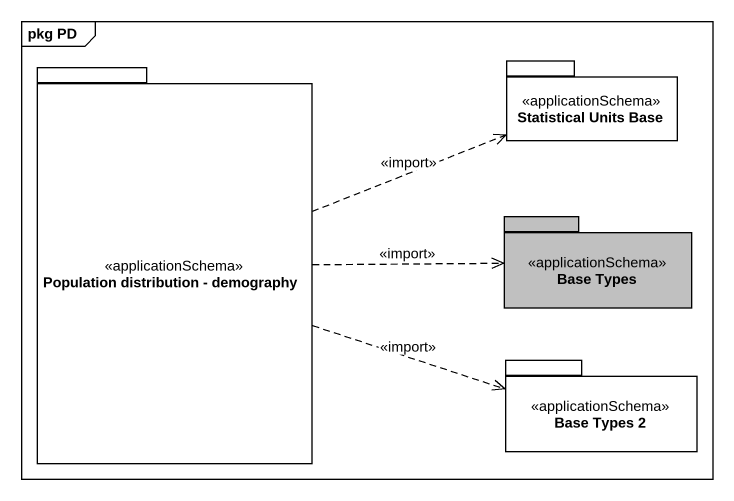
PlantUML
@startuml
mainframe pkg PD
package "Population distribution - demography" as Population_distribution <<applicationSchema>> {
}
package "Statistical Units Base" as Statistical_Units_Base <<applicationSchema>> {
}
package "Base Types" as Base_Types <<applicationSchema>> #C0C0C0 {
}
package "Base Types 2" as Base_Types_2 <<applicationSchema>> {
}
Population_distribution .right.> Statistical_Units_Base : <<import>>
Population_distribution .right.> Base_Types : <<import>>
Population_distribution .right.> Base_Types_2 : <<import>>
@enduml
